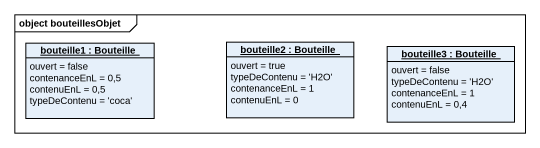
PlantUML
@startuml
mainframe object bouteillesObjet
hide circle
hide empty members
object "bouteille1 : Bouteille" as bouteille1 {
  ouvert = false
  contenanceEnL = 0,5
  contenuEnL = 0,5
  typeDeContenu = 'coca'
}
object "bouteille2 : Bouteille" as bouteille2 {
  ouvert = true
  typeDeContenu = 'H2O'
  contenanceEnL = 1
  contenuEnL = 0
}
object "bouteille3 : Bouteille" as bouteille3 {
  ouvert = false
  typeDeContenu = 'H2O'
  contenanceEnL = 1
  contenuEnL = 0,4
}
@enduml
